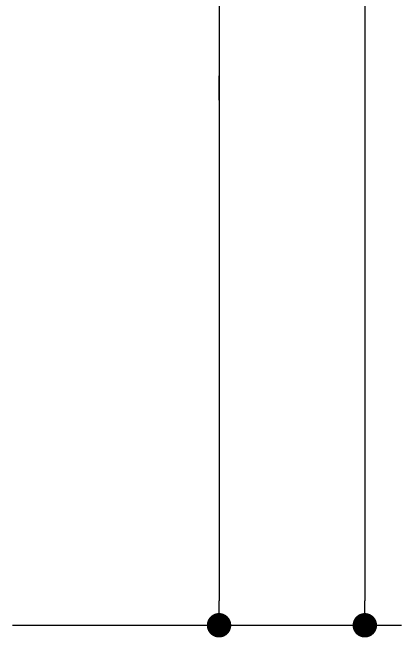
# Model space of a CAD drawing. Extents: x -115 to 23, y 4 to 69.
# Drawn here: x -9.927 to -8.336, y 45.217 to 47.774 of the extents above; entities that cross this region are included whole.
import ezdxf

# ---------------------------------------------------------------- set-up
doc = ezdxf.new("R2010")
doc.units = 0
doc.header["$MEASUREMENT"] = 0
doc.layers.add('DETALHES', color=6, linetype='CONTINUOUS')
doc.layers.add('PAR', color=4, linetype='CONTINUOUS')

# ---------------------------------------------------------------- blocks, each defined once
blk = doc.blocks.new('DOT')
at = {"layer": 'PAR', "color": 0, "linetype": 'ByBlock'}
blk.add_line((-0.5, 0), (-1, 0), dxfattribs=at)
at = {"layer": 'PAR', "color": 0, "linetype": 'ByBlock', "const_width": 0.5}
blk.add_lwpolyline([(-0.25, 0, 1), (0.25, 0, 1)], format="xyb", close=True, dxfattribs=at)

msp = doc.modelspace()

# ---------------------------------------------------------------- linework, layer by layer
at = {"layer": 'DETALHES', "color": 2}
for p, q in [((-8.4862, 55.1237), (-8.4862, 45.3672)), ((-9.0823, 54.3237), (-9.0823, 45.3672)), ((-9.0823, 47.4156), (-9.0823, 47.5156)), ((-9.9267, 45.2672), (-8.9323, 45.2672)), ((-9.9267, 45.2672), (-8.3362, 45.2672))]:
    msp.add_line(p, q, dxfattribs=at)

# ---------------------------------------------------------------- block references
at = {"layer": 'DETALHES', "color": 2, "xscale": 0.09999999962747097, "yscale": 0.09999999962747097, "zscale": 0.1, "rotation": 270}
for p in [(-9.0823, 45.2672), (-8.4862, 45.2672)]:
    msp.add_blockref('DOT', p, dxfattribs=at)

doc.saveas('drawing.dxf')
